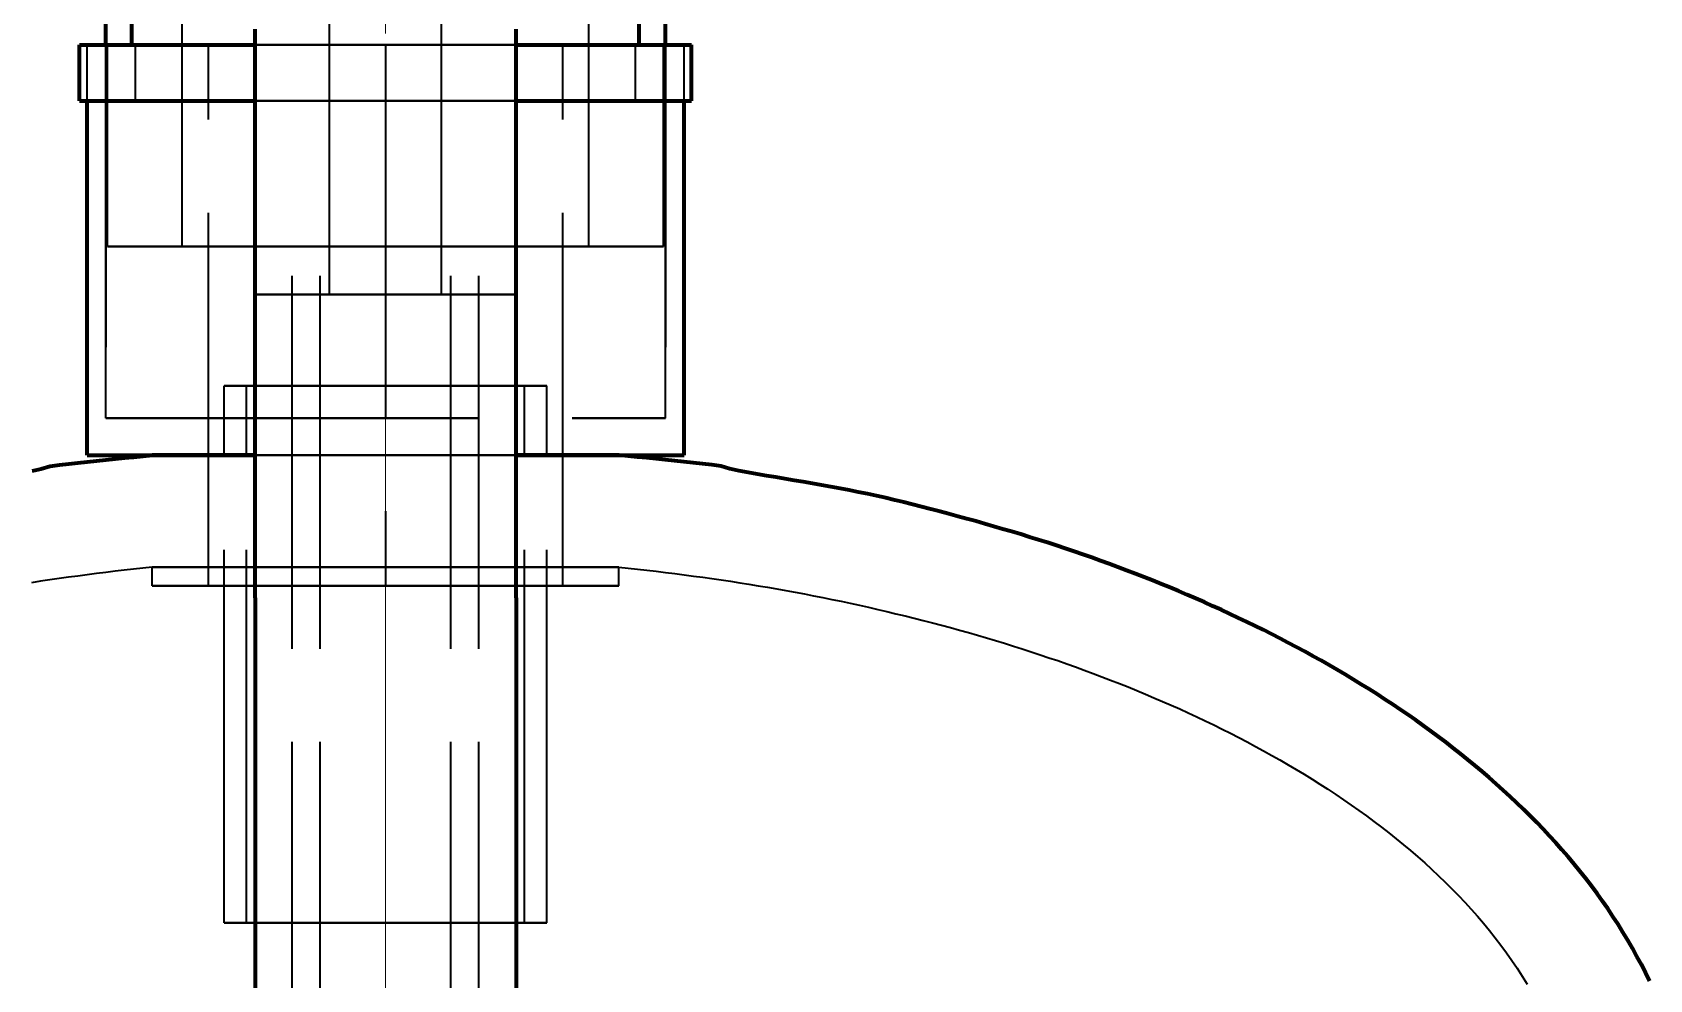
# Model space of a CAD drawing. Header units: millimetres. Extents: x 0 to 2208, y 0 to 420.
# Drawn here: x 189.34 to 206.68, y 230.25 to 240.41 of the extents above; entities that cross this region are included whole.
import ezdxf

# ---------------------------------------------------------------- set-up
doc = ezdxf.new("R2010")
doc.units = ezdxf.units.MM
doc.linetypes.add('IRAM-E-TRAZOS', pattern=[5, 4, -1])
doc.linetypes.add('IRAM-F-TRAZO-PUNTO', pattern=[20, 15, -2, 1, -2])
for name, color, linetype, lineweight in [('01-VISIBLE', 7, 'CONTINUOUS', 70), ('02-OCULTA', 4, 'IRAM-E-TRAZOS', 35), ('03-EJE', 1, 'IRAM-F-TRAZO-PUNTO', 18)]:
    doc.layers.add(name, color=color, linetype=linetype, lineweight=lineweight)

msp = doc.modelspace()

# ---------------------------------------------------------------- linework, layer by layer
at = {"layer": '01-VISIBLE'}
for p, q in [((190.127, 240.276), (190.127, 241.036)), ((190.407, 240.276), (190.407, 241.096)), ((195.847, 240.276), (195.847, 241.096)), ((196.127, 240.276), (196.127, 241.036)), ((189.847, 239.676), (189.847, 240.276)), ((196.407, 239.676), (196.407, 240.276)), ((189.927, 235.876), (189.927, 239.676)), ((196.327, 235.876), (196.327, 239.676)), ((190.625, 235.876), (190.625, 235.876)), ((195.629, 235.876), (195.629, 235.876)), ((191.727, 234.346), (191.727, 186.68)), ((194.527, 234.346), (194.527, 186.68))]:
    msp.add_line(p, q, dxfattribs=at)
for points in [[(191.727, 234.346), (191.727, 234.446), (191.727, 234.546), (191.727, 234.646), (191.727, 234.746), (191.727, 234.846), (191.727, 234.946), (191.727, 235.046), (191.727, 235.146), (191.727, 235.246), (191.727, 235.346), (191.727, 235.446), (191.727, 235.546), (191.727, 235.646), (191.727, 235.746), (191.727, 235.846), (191.727, 235.946), (191.727, 236.046), (191.727, 236.146), (191.727, 236.246), (191.727, 236.346), (191.727, 236.446), (191.727, 236.546), (191.727, 236.646), (191.727, 236.746), (191.727, 236.846), (191.727, 236.946), (191.727, 237.046), (191.727, 237.146), (191.727, 237.246), (191.727, 237.346), (191.727, 237.446), (191.727, 237.546), (191.727, 237.646), (191.727, 237.746), (191.727, 237.846), (191.727, 237.946), (191.727, 238.046), (191.727, 238.146), (191.727, 238.246), (191.727, 238.346), (191.727, 238.446), (191.727, 238.546), (191.727, 238.646), (191.727, 238.746), (191.727, 238.846), (191.727, 238.946), (191.727, 239.046), (191.727, 239.146), (191.727, 239.246), (191.727, 239.346), (191.727, 239.446), (191.727, 239.546), (191.727, 239.646), (191.727, 239.746), (191.727, 239.846), (191.727, 239.946), (191.727, 240.046), (191.727, 240.146), (191.727, 240.246), (191.727, 240.346), (191.727, 240.446)], [(194.527, 234.346), (194.527, 234.446), (194.527, 234.546), (194.527, 234.646), (194.527, 234.746), (194.527, 234.846), (194.527, 234.946), (194.527, 235.046), (194.527, 235.146), (194.527, 235.246), (194.527, 235.346), (194.527, 235.446), (194.527, 235.546), (194.527, 235.646), (194.527, 235.746), (194.527, 235.846), (194.527, 235.946), (194.527, 236.046), (194.527, 236.146), (194.527, 236.246), (194.527, 236.346), (194.527, 236.446), (194.527, 236.546), (194.527, 236.646), (194.527, 236.746), (194.527, 236.846), (194.527, 236.946), (194.527, 237.046), (194.527, 237.146), (194.527, 237.246), (194.527, 237.346), (194.527, 237.446), (194.527, 237.546), (194.527, 237.646), (194.527, 237.746), (194.527, 237.846), (194.527, 237.946), (194.527, 238.046), (194.527, 238.146), (194.527, 238.246), (194.527, 238.346), (194.527, 238.446), (194.527, 238.546), (194.527, 238.646), (194.527, 238.746), (194.527, 238.846), (194.527, 238.946), (194.527, 239.046), (194.527, 239.146), (194.527, 239.246), (194.527, 239.346), (194.527, 239.446), (194.527, 239.546), (194.527, 239.646), (194.527, 239.746), (194.527, 239.846), (194.527, 239.946), (194.527, 240.046), (194.527, 240.146), (194.527, 240.246), (194.527, 240.346), (194.527, 240.446)], [(189.847, 240.276), (189.951, 240.276), (190.056, 240.276), (190.16, 240.276), (190.265, 240.276), (190.369, 240.276), (190.474, 240.276), (190.578, 240.276), (190.683, 240.276), (190.787, 240.276), (190.891, 240.276), (190.996, 240.276), (191.1, 240.276), (191.205, 240.276), (191.309, 240.276), (191.414, 240.276), (191.518, 240.276), (191.623, 240.276), (191.727, 240.276)], [(194.527, 240.276), (194.631, 240.276), (194.736, 240.276), (194.84, 240.276), (194.945, 240.276), (195.049, 240.276), (195.154, 240.276), (195.258, 240.276), (195.363, 240.276), (195.467, 240.276), (195.571, 240.276), (195.676, 240.276), (195.78, 240.276), (195.885, 240.276), (195.989, 240.276), (196.094, 240.276), (196.198, 240.276), (196.303, 240.276), (196.407, 240.276)], [(189.847, 239.676), (189.951, 239.676), (190.056, 239.676), (190.16, 239.676), (190.265, 239.676), (190.369, 239.676), (190.474, 239.676), (190.578, 239.676), (190.683, 239.676), (190.787, 239.676), (190.891, 239.676), (190.996, 239.676), (191.1, 239.676), (191.205, 239.676), (191.309, 239.676), (191.414, 239.676), (191.518, 239.676), (191.623, 239.676), (191.727, 239.676)], [(194.527, 239.676), (194.631, 239.676), (194.736, 239.676), (194.84, 239.676), (194.945, 239.676), (195.049, 239.676), (195.154, 239.676), (195.258, 239.676), (195.363, 239.676), (195.467, 239.676), (195.571, 239.676), (195.676, 239.676), (195.78, 239.676), (195.885, 239.676), (195.989, 239.676), (196.094, 239.676), (196.198, 239.676), (196.303, 239.676), (196.407, 239.676)], [(189.339, 235.707), (189.436, 235.728), (189.531, 235.758), (189.63, 235.772), (189.73, 235.784), (189.829, 235.795), (189.929, 235.805), (190.028, 235.816), (190.128, 235.826), (190.227, 235.836), (190.326, 235.846), (190.426, 235.856), (190.526, 235.866), (190.625, 235.876)], [(189.927, 235.876), (190.033, 235.876), (190.139, 235.876), (190.245, 235.876), (190.351, 235.876), (190.456, 235.876), (190.562, 235.876), (190.668, 235.876), (190.774, 235.876), (190.88, 235.876), (190.986, 235.876), (191.092, 235.876), (191.198, 235.876), (191.303, 235.876), (191.409, 235.876), (191.515, 235.876), (191.621, 235.876), (191.727, 235.876)], [(191.727, 235.876), (191.627, 235.876), (191.527, 235.876), (191.426, 235.876), (191.326, 235.876), (191.226, 235.876), (191.126, 235.876), (191.026, 235.876), (190.926, 235.876), (190.825, 235.876), (190.725, 235.876), (190.625, 235.876)], [(195.629, 235.876), (195.529, 235.876), (195.429, 235.876), (195.328, 235.876), (195.228, 235.876), (195.128, 235.876), (195.028, 235.876), (194.928, 235.876), (194.828, 235.876), (194.727, 235.876), (194.627, 235.876), (194.527, 235.876)], [(194.527, 235.876), (194.627, 235.876), (194.727, 235.876), (194.827, 235.876), (194.927, 235.876), (195.027, 235.876), (195.127, 235.876), (195.227, 235.876), (195.327, 235.876), (195.427, 235.876), (195.527, 235.876), (195.627, 235.876), (195.727, 235.876), (195.827, 235.876), (195.927, 235.876), (196.027, 235.876), (196.127, 235.876), (196.227, 235.876), (196.327, 235.876)], [(206.679, 230.233), (206.636, 230.323), (206.59, 230.412), (206.543, 230.5), (206.495, 230.588), (206.445, 230.674), (206.393, 230.76), (206.34, 230.845), (206.286, 230.929), (206.23, 231.012), (206.173, 231.094), (206.115, 231.175), (206.055, 231.255), (205.994, 231.335), (205.932, 231.413), (205.869, 231.49), (205.804, 231.567), (205.739, 231.643), (205.673, 231.717), (205.605, 231.791), (205.537, 231.864), (205.468, 231.936), (205.397, 232.008), (205.326, 232.078), (205.254, 232.147), (205.182, 232.216), (205.108, 232.284), (205.034, 232.351), (204.959, 232.417), (204.883, 232.482), (204.806, 232.546), (204.729, 232.61), (204.651, 232.673), (204.573, 232.734), (204.494, 232.796), (204.414, 232.856), (204.333, 232.916), (204.253, 232.974), (204.171, 233.032), (204.089, 233.09), (204.007, 233.146), (203.924, 233.202), (203.84, 233.257), (203.756, 233.312), (203.672, 233.365), (203.587, 233.418), (203.502, 233.47), (203.416, 233.522), (203.33, 233.573), (203.243, 233.623), (203.157, 233.672), (203.069, 233.721), (202.982, 233.769), (202.894, 233.817), (202.805, 233.864), (202.717, 233.91), (202.628, 233.956), (202.538, 234.001), (202.449, 234.045), (202.359, 234.089), (202.269, 234.132), (202.178, 234.175), (202.087, 234.216), (201.996, 234.258), (201.905, 234.299), (201.813, 234.339), (201.722, 234.378), (201.63, 234.417), (201.537, 234.456), (201.445, 234.494), (201.352, 234.531), (201.259, 234.568), (201.166, 234.604), (201.072, 234.64), (200.979, 234.675), (200.885, 234.71), (200.791, 234.744), (200.697, 234.778), (200.603, 234.811), (200.508, 234.844), (200.413, 234.876), (200.318, 234.907), (200.223, 234.938), (200.128, 234.968), (200.032, 234.998), (199.937, 235.027), (199.841, 235.056), (199.745, 235.084), (199.649, 235.112), (199.553, 235.14), (199.457, 235.167), (199.36, 235.193), (199.264, 235.22), (199.167, 235.246), (199.071, 235.272), (198.974, 235.298), (198.877, 235.323), (198.78, 235.347), (198.683, 235.372), (198.586, 235.395), (198.489, 235.418), (198.391, 235.439), (198.293, 235.46), (198.195, 235.481), (198.097, 235.5), (197.999, 235.519), (197.901, 235.538), (197.802, 235.555), (197.704, 235.573), (197.605, 235.59), (197.507, 235.606), (197.408, 235.623), (197.31, 235.64), (197.211, 235.656), (197.112, 235.673), (197.014, 235.69), (196.915, 235.707), (196.818, 235.728), (196.723, 235.758), (196.624, 235.772), (196.524, 235.784), (196.425, 235.795), (196.325, 235.805), (196.226, 235.816), (196.126, 235.826), (196.027, 235.836), (195.928, 235.846), (195.828, 235.856), (195.728, 235.866), (195.629, 235.876)]]:
    msp.add_lwpolyline(points, dxfattribs=at)
at = {"layer": '02-OCULTA'}
for p, q in [((192.527, 237.6), (192.527, 243.74)), ((193.727, 237.6), (193.727, 243.74)), ((190.127, 241.035), (190.127, 236.273)), ((190.947, 240.276), (190.947, 241.096)), ((195.307, 240.276), (195.307, 241.096)), ((196.127, 241.035), (196.127, 236.273)), ((189.927, 239.676), (189.927, 240.276)), ((190.127, 236.276), (190.127, 240.276)), ((190.147, 238.116), (190.147, 240.276)), ((190.447, 239.676), (190.447, 240.276)), ((190.947, 238.116), (190.947, 240.276)), ((191.227, 234.475), (191.227, 240.276)), ((193.127, 240.276), (193.127, 234.475)), ((195.027, 234.475), (195.027, 240.276)), ((195.307, 238.116), (195.307, 240.276)), ((195.807, 239.676), (195.807, 240.276)), ((196.107, 238.116), (196.107, 240.276)), ((196.127, 236.276), (196.127, 240.276)), ((196.327, 239.676), (196.327, 240.276)), ((192.127, 108.8), (192.127, 238.116)), ((192.427, 108.8), (192.427, 238.116)), ((193.827, 108.8), (193.827, 238.116)), ((194.127, 108.8), (194.127, 238.116)), ((191.727, 236.62), (191.727, 237.6)), ((194.527, 236.62), (194.527, 237.6)), ((191.397, 230.86), (191.397, 236.62)), ((191.637, 230.86), (191.637, 236.62)), ((194.617, 230.86), (194.617, 236.62)), ((194.857, 230.86), (194.857, 236.62)), ((190.127, 236.276), (196.127, 236.276)), ((190.127, 236.273), (190.127, 236.276)), ((190.127, 236.273), (196.127, 236.273)), ((196.127, 236.273), (196.127, 236.276)), ((190.625, 234.475), (190.625, 234.675)), ((195.629, 234.475), (195.629, 234.675))]:
    msp.add_line(p, q, dxfattribs=at)
for points in [[(193.127, 240.276), (193.025, 240.276), (192.922, 240.276), (192.82, 240.276), (192.717, 240.276), (192.615, 240.276), (192.512, 240.276), (192.41, 240.276), (192.307, 240.276), (192.204, 240.276), (192.102, 240.276), (192, 240.276), (191.897, 240.276), (191.794, 240.276), (191.692, 240.276), (191.59, 240.276), (191.487, 240.276), (191.385, 240.276), (191.282, 240.276), (191.18, 240.276), (191.077, 240.276), (190.975, 240.276), (190.872, 240.276), (190.77, 240.276), (190.667, 240.276), (190.565, 240.276), (190.462, 240.276), (190.359, 240.276), (190.257, 240.276), (190.155, 240.276), (190.052, 240.276), (189.95, 240.276), (189.847, 240.276)], [(193.127, 240.276), (193.027, 240.276), (192.927, 240.276), (192.827, 240.276), (192.727, 240.276), (192.627, 240.276), (192.527, 240.276), (192.427, 240.276), (192.327, 240.276), (192.227, 240.276), (192.127, 240.276), (192.027, 240.276), (191.927, 240.276), (191.827, 240.276), (191.727, 240.276), (191.627, 240.276), (191.527, 240.276), (191.427, 240.276), (191.327, 240.276), (191.227, 240.276), (191.127, 240.276), (191.027, 240.276), (190.927, 240.276), (190.827, 240.276), (190.727, 240.276), (190.627, 240.276), (190.527, 240.276), (190.427, 240.276), (190.327, 240.276), (190.227, 240.276), (190.127, 240.276), (190.027, 240.276), (189.927, 240.276)], [(189.927, 240.276), (190.027, 240.276), (190.127, 240.276), (190.227, 240.276), (190.327, 240.276), (190.427, 240.276), (190.527, 240.276), (190.627, 240.276), (190.727, 240.276), (190.827, 240.276), (190.927, 240.276), (191.027, 240.276), (191.127, 240.276), (191.227, 240.276), (191.327, 240.276), (191.427, 240.276), (191.527, 240.276), (191.627, 240.276), (191.727, 240.276), (191.827, 240.276), (191.927, 240.276), (192.027, 240.276), (192.127, 240.276), (192.227, 240.276), (192.327, 240.276), (192.427, 240.276), (192.527, 240.276), (192.627, 240.276), (192.727, 240.276), (192.827, 240.276), (192.927, 240.276), (193.027, 240.276), (193.127, 240.276), (193.227, 240.276), (193.327, 240.276), (193.427, 240.276), (193.527, 240.276), (193.627, 240.276), (193.727, 240.276), (193.827, 240.276), (193.927, 240.276), (194.027, 240.276), (194.127, 240.276), (194.227, 240.276), (194.327, 240.276), (194.427, 240.276), (194.527, 240.276), (194.627, 240.276), (194.727, 240.276), (194.827, 240.276), (194.927, 240.276), (195.027, 240.276), (195.127, 240.276), (195.227, 240.276), (195.327, 240.276), (195.427, 240.276), (195.527, 240.276), (195.627, 240.276), (195.727, 240.276), (195.827, 240.276), (195.927, 240.276), (196.027, 240.276), (196.127, 240.276), (196.227, 240.276), (196.327, 240.276)], [(193.127, 240.276), (193.024, 240.276), (192.921, 240.276), (192.819, 240.276), (192.716, 240.276), (192.613, 240.276), (192.51, 240.276), (192.408, 240.276), (192.305, 240.276), (192.202, 240.276), (192.099, 240.276), (191.997, 240.276), (191.894, 240.276), (191.791, 240.276), (191.688, 240.276), (191.586, 240.276), (191.483, 240.276), (191.38, 240.276), (191.277, 240.276), (191.175, 240.276), (191.072, 240.276), (190.969, 240.276), (190.866, 240.276), (190.764, 240.276), (190.661, 240.276), (190.558, 240.276), (190.455, 240.276), (190.353, 240.276), (190.25, 240.276), (190.147, 240.276)], [(190.147, 240.276), (190.248, 240.276), (190.349, 240.276), (190.45, 240.276), (190.551, 240.276), (190.652, 240.276), (190.753, 240.276), (190.854, 240.276), (190.955, 240.276), (191.056, 240.276), (191.157, 240.276), (191.258, 240.276), (191.359, 240.276), (191.46, 240.276), (191.561, 240.276), (191.662, 240.276), (191.763, 240.276), (191.864, 240.276), (191.965, 240.276), (192.066, 240.276), (192.167, 240.276), (192.268, 240.276), (192.369, 240.276), (192.47, 240.276), (192.571, 240.276), (192.672, 240.276), (192.773, 240.276), (192.874, 240.276), (192.975, 240.276), (193.076, 240.276), (193.178, 240.276), (193.279, 240.276), (193.38, 240.276), (193.481, 240.276), (193.582, 240.276), (193.683, 240.276), (193.784, 240.276), (193.885, 240.276), (193.986, 240.276), (194.087, 240.276), (194.188, 240.276), (194.289, 240.276), (194.39, 240.276), (194.491, 240.276), (194.592, 240.276), (194.693, 240.276), (194.794, 240.276), (194.895, 240.276), (194.996, 240.276), (195.097, 240.276), (195.198, 240.276), (195.299, 240.276), (195.4, 240.276), (195.501, 240.276), (195.602, 240.276), (195.703, 240.276), (195.804, 240.276), (195.905, 240.276), (196.006, 240.276), (196.107, 240.276)], [(193.127, 240.276), (193.026, 240.276), (192.926, 240.276), (192.825, 240.276), (192.724, 240.276), (192.623, 240.276), (192.523, 240.276), (192.422, 240.276), (192.321, 240.276), (192.22, 240.276), (192.12, 240.276), (192.019, 240.276), (191.918, 240.276), (191.817, 240.276), (191.717, 240.276), (191.616, 240.276), (191.515, 240.276), (191.414, 240.276), (191.314, 240.276), (191.213, 240.276), (191.112, 240.276), (191.011, 240.276), (190.911, 240.276), (190.81, 240.276), (190.709, 240.276), (190.608, 240.276), (190.508, 240.276), (190.407, 240.276)], [(190.407, 240.276), (190.508, 240.276), (190.608, 240.276), (190.709, 240.276), (190.81, 240.276), (190.911, 240.276), (191.011, 240.276), (191.112, 240.276), (191.213, 240.276), (191.314, 240.276), (191.414, 240.276), (191.515, 240.276), (191.616, 240.276), (191.717, 240.276), (191.817, 240.276), (191.918, 240.276), (192.019, 240.276), (192.12, 240.276), (192.22, 240.276), (192.321, 240.276), (192.422, 240.276), (192.523, 240.276), (192.623, 240.276), (192.724, 240.276), (192.825, 240.276), (192.926, 240.276), (193.026, 240.276), (193.127, 240.276), (193.228, 240.276), (193.328, 240.276), (193.429, 240.276), (193.53, 240.276), (193.631, 240.276), (193.731, 240.276), (193.832, 240.276), (193.933, 240.276), (194.034, 240.276), (194.134, 240.276), (194.235, 240.276), (194.336, 240.276), (194.437, 240.276), (194.537, 240.276), (194.638, 240.276), (194.739, 240.276), (194.84, 240.276), (194.94, 240.276), (195.041, 240.276), (195.142, 240.276), (195.243, 240.276), (195.343, 240.276), (195.444, 240.276), (195.545, 240.276), (195.646, 240.276), (195.746, 240.276), (195.847, 240.276)], [(193.127, 240.276), (193.024, 240.276), (192.921, 240.276), (192.818, 240.276), (192.715, 240.276), (192.612, 240.276), (192.509, 240.276), (192.405, 240.276), (192.302, 240.276), (192.199, 240.276), (192.096, 240.276), (191.993, 240.276), (191.89, 240.276), (191.787, 240.276), (191.684, 240.276), (191.581, 240.276), (191.478, 240.276), (191.375, 240.276), (191.272, 240.276), (191.169, 240.276), (191.065, 240.276), (190.962, 240.276), (190.859, 240.276), (190.756, 240.276), (190.653, 240.276), (190.55, 240.276), (190.447, 240.276)], [(190.447, 240.276), (190.548, 240.276), (190.649, 240.276), (190.75, 240.276), (190.852, 240.276), (190.953, 240.276), (191.054, 240.276), (191.155, 240.276), (191.256, 240.276), (191.357, 240.276), (191.458, 240.276), (191.559, 240.276), (191.661, 240.276), (191.762, 240.276), (191.863, 240.276), (191.964, 240.276), (192.065, 240.276), (192.166, 240.276), (192.267, 240.276), (192.369, 240.276), (192.47, 240.276), (192.571, 240.276), (192.672, 240.276), (192.773, 240.276), (192.874, 240.276), (192.975, 240.276), (193.076, 240.276), (193.178, 240.276), (193.279, 240.276), (193.38, 240.276), (193.481, 240.276), (193.582, 240.276), (193.683, 240.276), (193.784, 240.276), (193.885, 240.276), (193.987, 240.276), (194.088, 240.276), (194.189, 240.276), (194.29, 240.276), (194.391, 240.276), (194.492, 240.276), (194.593, 240.276), (194.695, 240.276), (194.796, 240.276), (194.897, 240.276), (194.998, 240.276), (195.099, 240.276), (195.2, 240.276), (195.301, 240.276), (195.402, 240.276), (195.504, 240.276), (195.605, 240.276), (195.706, 240.276), (195.807, 240.276)], [(193.127, 240.276), (193.023, 240.276), (192.919, 240.276), (192.816, 240.276), (192.712, 240.276), (192.608, 240.276), (192.504, 240.276), (192.4, 240.276), (192.297, 240.276), (192.193, 240.276), (192.089, 240.276), (191.985, 240.276), (191.881, 240.276), (191.777, 240.276), (191.674, 240.276), (191.57, 240.276), (191.466, 240.276), (191.362, 240.276), (191.258, 240.276), (191.155, 240.276), (191.051, 240.276), (190.947, 240.276)], [(190.947, 240.276), (191.048, 240.276), (191.15, 240.276), (191.251, 240.276), (191.353, 240.276), (191.454, 240.276), (191.555, 240.276), (191.657, 240.276), (191.758, 240.276), (191.86, 240.276), (191.961, 240.276), (192.062, 240.276), (192.164, 240.276), (192.265, 240.276), (192.367, 240.276), (192.468, 240.276), (192.569, 240.276), (192.671, 240.276), (192.772, 240.276), (192.874, 240.276), (192.975, 240.276), (193.076, 240.276), (193.178, 240.276), (193.279, 240.276), (193.38, 240.276), (193.482, 240.276), (193.583, 240.276), (193.685, 240.276), (193.786, 240.276), (193.887, 240.276), (193.989, 240.276), (194.09, 240.276), (194.192, 240.276), (194.293, 240.276), (194.394, 240.276), (194.496, 240.276), (194.597, 240.276), (194.699, 240.276), (194.8, 240.276), (194.901, 240.276), (195.003, 240.276), (195.104, 240.276), (195.206, 240.276), (195.307, 240.276)], [(193.127, 240.276), (193.023, 240.276), (192.919, 240.276), (192.816, 240.276), (192.712, 240.276), (192.608, 240.276), (192.504, 240.276), (192.4, 240.276), (192.297, 240.276), (192.193, 240.276), (192.089, 240.276), (191.985, 240.276), (191.881, 240.276), (191.777, 240.276), (191.674, 240.276), (191.57, 240.276), (191.466, 240.276), (191.362, 240.276), (191.258, 240.276), (191.155, 240.276), (191.051, 240.276), (190.947, 240.276)], [(190.947, 240.276), (191.048, 240.276), (191.15, 240.276), (191.251, 240.276), (191.353, 240.276), (191.454, 240.276), (191.555, 240.276), (191.657, 240.276), (191.758, 240.276), (191.86, 240.276), (191.961, 240.276), (192.062, 240.276), (192.164, 240.276), (192.265, 240.276), (192.367, 240.276), (192.468, 240.276), (192.569, 240.276), (192.671, 240.276), (192.772, 240.276), (192.874, 240.276), (192.975, 240.276), (193.076, 240.276), (193.178, 240.276), (193.279, 240.276), (193.38, 240.276), (193.482, 240.276), (193.583, 240.276), (193.685, 240.276), (193.786, 240.276), (193.887, 240.276), (193.989, 240.276), (194.09, 240.276), (194.192, 240.276), (194.293, 240.276), (194.394, 240.276), (194.496, 240.276), (194.597, 240.276), (194.699, 240.276), (194.8, 240.276), (194.901, 240.276), (195.003, 240.276), (195.104, 240.276), (195.206, 240.276), (195.307, 240.276)], [(193.127, 240.276), (193.027, 240.276), (192.927, 240.276), (192.827, 240.276), (192.727, 240.276), (192.627, 240.276), (192.527, 240.276), (192.427, 240.276), (192.327, 240.276), (192.227, 240.276), (192.127, 240.276), (192.027, 240.276), (191.927, 240.276), (191.827, 240.276), (191.727, 240.276), (191.627, 240.276), (191.527, 240.276), (191.427, 240.276), (191.327, 240.276), (191.227, 240.276)], [(191.227, 240.276), (191.327, 240.276), (191.427, 240.276), (191.527, 240.276), (191.627, 240.276), (191.727, 240.276), (191.827, 240.276), (191.927, 240.276), (192.027, 240.276), (192.127, 240.276), (192.227, 240.276), (192.327, 240.276), (192.427, 240.276), (192.527, 240.276), (192.627, 240.276), (192.727, 240.276), (192.827, 240.276), (192.927, 240.276), (193.027, 240.276), (193.127, 240.276), (193.227, 240.276), (193.327, 240.276), (193.427, 240.276), (193.527, 240.276), (193.627, 240.276), (193.727, 240.276), (193.827, 240.276), (193.927, 240.276), (194.027, 240.276), (194.127, 240.276), (194.227, 240.276), (194.327, 240.276), (194.427, 240.276), (194.527, 240.276), (194.627, 240.276), (194.727, 240.276), (194.827, 240.276), (194.927, 240.276), (195.027, 240.276)], [(191.727, 240.276), (191.831, 240.276), (191.934, 240.276), (192.038, 240.276), (192.142, 240.276), (192.246, 240.276), (192.349, 240.276), (192.453, 240.276), (192.557, 240.276), (192.66, 240.276), (192.764, 240.276), (192.868, 240.276), (192.971, 240.276), (193.075, 240.276), (193.179, 240.276), (193.283, 240.276), (193.386, 240.276), (193.49, 240.276), (193.594, 240.276), (193.697, 240.276), (193.801, 240.276), (193.905, 240.276), (194.008, 240.276), (194.112, 240.276), (194.216, 240.276), (194.32, 240.276), (194.423, 240.276), (194.527, 240.276)], [(196.327, 240.276), (196.224, 240.276), (196.121, 240.276), (196.017, 240.276), (195.914, 240.276), (195.811, 240.276), (195.708, 240.276), (195.604, 240.276), (195.501, 240.276), (195.398, 240.276), (195.295, 240.276), (195.192, 240.276), (195.088, 240.276), (194.985, 240.276), (194.882, 240.276), (194.779, 240.276), (194.675, 240.276), (194.572, 240.276), (194.469, 240.276), (194.366, 240.276), (194.262, 240.276), (194.159, 240.276), (194.056, 240.276), (193.953, 240.276), (193.85, 240.276), (193.746, 240.276), (193.643, 240.276), (193.54, 240.276), (193.437, 240.276), (193.333, 240.276), (193.23, 240.276), (193.127, 240.276)], [(195.027, 240.276), (194.927, 240.276), (194.827, 240.276), (194.727, 240.276), (194.627, 240.276), (194.527, 240.276), (194.427, 240.276), (194.327, 240.276), (194.227, 240.276), (194.127, 240.276), (194.027, 240.276), (193.927, 240.276), (193.827, 240.276), (193.727, 240.276), (193.627, 240.276), (193.527, 240.276), (193.427, 240.276), (193.327, 240.276), (193.227, 240.276), (193.127, 240.276)], [(196.107, 240.276), (196.004, 240.276), (195.901, 240.276), (195.799, 240.276), (195.696, 240.276), (195.593, 240.276), (195.49, 240.276), (195.388, 240.276), (195.285, 240.276), (195.182, 240.276), (195.079, 240.276), (194.977, 240.276), (194.874, 240.276), (194.771, 240.276), (194.668, 240.276), (194.566, 240.276), (194.463, 240.276), (194.36, 240.276), (194.257, 240.276), (194.155, 240.276), (194.052, 240.276), (193.949, 240.276), (193.846, 240.276), (193.744, 240.276), (193.641, 240.276), (193.538, 240.276), (193.435, 240.276), (193.333, 240.276), (193.23, 240.276), (193.127, 240.276)], [(195.307, 240.276), (195.203, 240.276), (195.099, 240.276), (194.996, 240.276), (194.892, 240.276), (194.788, 240.276), (194.684, 240.276), (194.58, 240.276), (194.477, 240.276), (194.373, 240.276), (194.269, 240.276), (194.165, 240.276), (194.061, 240.276), (193.957, 240.276), (193.854, 240.276), (193.75, 240.276), (193.646, 240.276), (193.542, 240.276), (193.438, 240.276), (193.335, 240.276), (193.231, 240.276), (193.127, 240.276)], [(195.847, 240.276), (195.746, 240.276), (195.646, 240.276), (195.545, 240.276), (195.444, 240.276), (195.343, 240.276), (195.243, 240.276), (195.142, 240.276), (195.041, 240.276), (194.94, 240.276), (194.84, 240.276), (194.739, 240.276), (194.638, 240.276), (194.537, 240.276), (194.437, 240.276), (194.336, 240.276), (194.235, 240.276), (194.134, 240.276), (194.034, 240.276), (193.933, 240.276), (193.832, 240.276), (193.731, 240.276), (193.631, 240.276), (193.53, 240.276), (193.429, 240.276), (193.328, 240.276), (193.228, 240.276), (193.127, 240.276)], [(195.307, 240.276), (195.203, 240.276), (195.099, 240.276), (194.996, 240.276), (194.892, 240.276), (194.788, 240.276), (194.684, 240.276), (194.58, 240.276), (194.477, 240.276), (194.373, 240.276), (194.269, 240.276), (194.165, 240.276), (194.061, 240.276), (193.957, 240.276), (193.854, 240.276), (193.75, 240.276), (193.646, 240.276), (193.542, 240.276), (193.438, 240.276), (193.335, 240.276), (193.231, 240.276), (193.127, 240.276)], [(196.407, 240.276), (196.305, 240.276), (196.202, 240.276), (196.1, 240.276), (195.997, 240.276), (195.895, 240.276), (195.792, 240.276), (195.69, 240.276), (195.587, 240.276), (195.484, 240.276), (195.382, 240.276), (195.28, 240.276), (195.177, 240.276), (195.075, 240.276), (194.972, 240.276), (194.87, 240.276), (194.767, 240.276), (194.665, 240.276), (194.562, 240.276), (194.46, 240.276), (194.357, 240.276), (194.255, 240.276), (194.152, 240.276), (194.05, 240.276), (193.947, 240.276), (193.845, 240.276), (193.742, 240.276), (193.639, 240.276), (193.537, 240.276), (193.435, 240.276), (193.332, 240.276), (193.23, 240.276), (193.127, 240.276)], [(195.807, 240.276), (195.704, 240.276), (195.601, 240.276), (195.498, 240.276), (195.395, 240.276), (195.292, 240.276), (195.189, 240.276), (195.085, 240.276), (194.982, 240.276), (194.879, 240.276), (194.776, 240.276), (194.673, 240.276), (194.57, 240.276), (194.467, 240.276), (194.364, 240.276), (194.261, 240.276), (194.158, 240.276), (194.055, 240.276), (193.952, 240.276), (193.849, 240.276), (193.745, 240.276), (193.642, 240.276), (193.539, 240.276), (193.436, 240.276), (193.333, 240.276), (193.23, 240.276), (193.127, 240.276)], [(193.127, 239.676), (193.025, 239.676), (192.922, 239.676), (192.82, 239.676), (192.717, 239.676), (192.615, 239.676), (192.512, 239.676), (192.41, 239.676), (192.307, 239.676), (192.204, 239.676), (192.102, 239.676), (192, 239.676), (191.897, 239.676), (191.794, 239.676), (191.692, 239.676), (191.59, 239.676), (191.487, 239.676), (191.385, 239.676), (191.282, 239.676), (191.18, 239.676), (191.077, 239.676), (190.975, 239.676), (190.872, 239.676), (190.77, 239.676), (190.667, 239.676), (190.565, 239.676), (190.462, 239.676), (190.359, 239.676), (190.257, 239.676), (190.155, 239.676), (190.052, 239.676), (189.95, 239.676), (189.847, 239.676)], [(193.127, 239.676), (193.024, 239.676), (192.921, 239.676), (192.818, 239.676), (192.715, 239.676), (192.612, 239.676), (192.509, 239.676), (192.405, 239.676), (192.302, 239.676), (192.199, 239.676), (192.096, 239.676), (191.993, 239.676), (191.89, 239.676), (191.787, 239.676), (191.684, 239.676), (191.581, 239.676), (191.478, 239.676), (191.375, 239.676), (191.272, 239.676), (191.169, 239.676), (191.065, 239.676), (190.962, 239.676), (190.859, 239.676), (190.756, 239.676), (190.653, 239.676), (190.55, 239.676), (190.447, 239.676)], [(190.447, 239.676), (190.548, 239.676), (190.649, 239.676), (190.75, 239.676), (190.852, 239.676), (190.953, 239.676), (191.054, 239.676), (191.155, 239.676), (191.256, 239.676), (191.357, 239.676), (191.458, 239.676), (191.559, 239.676), (191.661, 239.676), (191.762, 239.676), (191.863, 239.676), (191.964, 239.676), (192.065, 239.676), (192.166, 239.676), (192.267, 239.676), (192.369, 239.676), (192.47, 239.676), (192.571, 239.676), (192.672, 239.676), (192.773, 239.676), (192.874, 239.676), (192.975, 239.676), (193.076, 239.676), (193.178, 239.676), (193.279, 239.676), (193.38, 239.676), (193.481, 239.676), (193.582, 239.676), (193.683, 239.676), (193.784, 239.676), (193.885, 239.676), (193.987, 239.676), (194.088, 239.676), (194.189, 239.676), (194.29, 239.676), (194.391, 239.676), (194.492, 239.676), (194.593, 239.676), (194.695, 239.676), (194.796, 239.676), (194.897, 239.676), (194.998, 239.676), (195.099, 239.676), (195.2, 239.676), (195.301, 239.676), (195.402, 239.676), (195.504, 239.676), (195.605, 239.676), (195.706, 239.676), (195.807, 239.676)], [(191.727, 239.676), (191.831, 239.676), (191.934, 239.676), (192.038, 239.676), (192.142, 239.676), (192.246, 239.676), (192.349, 239.676), (192.453, 239.676), (192.557, 239.676), (192.66, 239.676), (192.764, 239.676), (192.868, 239.676), (192.971, 239.676), (193.075, 239.676), (193.179, 239.676), (193.283, 239.676), (193.386, 239.676), (193.49, 239.676), (193.594, 239.676), (193.697, 239.676), (193.801, 239.676), (193.905, 239.676), (194.008, 239.676), (194.112, 239.676), (194.216, 239.676), (194.32, 239.676), (194.423, 239.676), (194.527, 239.676)], [(196.407, 239.676), (196.305, 239.676), (196.202, 239.676), (196.1, 239.676), (195.997, 239.676), (195.895, 239.676), (195.792, 239.676), (195.69, 239.676), (195.587, 239.676), (195.484, 239.676), (195.382, 239.676), (195.28, 239.676), (195.177, 239.676), (195.075, 239.676), (194.972, 239.676), (194.87, 239.676), (194.767, 239.676), (194.665, 239.676), (194.562, 239.676), (194.46, 239.676), (194.357, 239.676), (194.255, 239.676), (194.152, 239.676), (194.05, 239.676), (193.947, 239.676), (193.845, 239.676), (193.742, 239.676), (193.639, 239.676), (193.537, 239.676), (193.435, 239.676), (193.332, 239.676), (193.23, 239.676), (193.127, 239.676)], [(195.807, 239.676), (195.704, 239.676), (195.601, 239.676), (195.498, 239.676), (195.395, 239.676), (195.292, 239.676), (195.189, 239.676), (195.085, 239.676), (194.982, 239.676), (194.879, 239.676), (194.776, 239.676), (194.673, 239.676), (194.57, 239.676), (194.467, 239.676), (194.364, 239.676), (194.261, 239.676), (194.158, 239.676), (194.055, 239.676), (193.952, 239.676), (193.849, 239.676), (193.745, 239.676), (193.642, 239.676), (193.539, 239.676), (193.436, 239.676), (193.333, 239.676), (193.23, 239.676), (193.127, 239.676)], [(193.127, 238.116), (193.024, 238.116), (192.921, 238.116), (192.819, 238.116), (192.716, 238.116), (192.613, 238.116), (192.51, 238.116), (192.408, 238.116), (192.305, 238.116), (192.202, 238.116), (192.099, 238.116), (191.997, 238.116), (191.894, 238.116), (191.791, 238.116), (191.688, 238.116), (191.586, 238.116), (191.483, 238.116), (191.38, 238.116), (191.277, 238.116), (191.175, 238.116), (191.072, 238.116), (190.969, 238.116), (190.866, 238.116), (190.764, 238.116), (190.661, 238.116), (190.558, 238.116), (190.455, 238.116), (190.353, 238.116), (190.25, 238.116), (190.147, 238.116)], [(190.147, 238.116), (190.248, 238.116), (190.349, 238.116), (190.45, 238.116), (190.551, 238.116), (190.652, 238.116), (190.753, 238.116), (190.854, 238.116), (190.955, 238.116), (191.056, 238.116), (191.157, 238.116), (191.258, 238.116), (191.359, 238.116), (191.46, 238.116), (191.561, 238.116), (191.662, 238.116), (191.763, 238.116), (191.864, 238.116), (191.965, 238.116), (192.066, 238.116), (192.167, 238.116), (192.268, 238.116), (192.369, 238.116), (192.47, 238.116), (192.571, 238.116), (192.672, 238.116), (192.773, 238.116), (192.874, 238.116), (192.975, 238.116), (193.076, 238.116), (193.178, 238.116), (193.279, 238.116), (193.38, 238.116), (193.481, 238.116), (193.582, 238.116), (193.683, 238.116), (193.784, 238.116), (193.885, 238.116), (193.986, 238.116), (194.087, 238.116), (194.188, 238.116), (194.289, 238.116), (194.39, 238.116), (194.491, 238.116), (194.592, 238.116), (194.693, 238.116), (194.794, 238.116), (194.895, 238.116), (194.996, 238.116), (195.097, 238.116), (195.198, 238.116), (195.299, 238.116), (195.4, 238.116), (195.501, 238.116), (195.602, 238.116), (195.703, 238.116), (195.804, 238.116), (195.905, 238.116), (196.006, 238.116), (196.107, 238.116)], [(193.127, 238.116), (193.023, 238.116), (192.919, 238.116), (192.816, 238.116), (192.712, 238.116), (192.608, 238.116), (192.504, 238.116), (192.4, 238.116), (192.297, 238.116), (192.193, 238.116), (192.089, 238.116), (191.985, 238.116), (191.881, 238.116), (191.777, 238.116), (191.674, 238.116), (191.57, 238.116), (191.466, 238.116), (191.362, 238.116), (191.258, 238.116), (191.155, 238.116), (191.051, 238.116), (190.947, 238.116)], [(190.947, 238.116), (191.048, 238.116), (191.15, 238.116), (191.251, 238.116), (191.353, 238.116), (191.454, 238.116), (191.555, 238.116), (191.657, 238.116), (191.758, 238.116), (191.86, 238.116), (191.961, 238.116), (192.062, 238.116), (192.164, 238.116), (192.265, 238.116), (192.367, 238.116), (192.468, 238.116), (192.569, 238.116), (192.671, 238.116), (192.772, 238.116), (192.874, 238.116), (192.975, 238.116), (193.076, 238.116), (193.178, 238.116), (193.279, 238.116), (193.38, 238.116), (193.482, 238.116), (193.583, 238.116), (193.685, 238.116), (193.786, 238.116), (193.887, 238.116), (193.989, 238.116), (194.09, 238.116), (194.192, 238.116), (194.293, 238.116), (194.394, 238.116), (194.496, 238.116), (194.597, 238.116), (194.699, 238.116), (194.8, 238.116), (194.901, 238.116), (195.003, 238.116), (195.104, 238.116), (195.206, 238.116), (195.307, 238.116)], [(193.127, 238.116), (193.027, 238.116), (192.927, 238.116), (192.827, 238.116), (192.727, 238.116), (192.627, 238.116), (192.527, 238.116), (192.427, 238.116), (192.327, 238.116), (192.227, 238.116), (192.127, 238.116)], [(192.127, 238.116), (192.227, 238.116), (192.327, 238.116), (192.427, 238.116), (192.527, 238.116), (192.627, 238.116), (192.727, 238.116), (192.827, 238.116), (192.927, 238.116), (193.027, 238.116), (193.127, 238.116), (193.227, 238.116), (193.327, 238.116), (193.427, 238.116), (193.527, 238.116), (193.627, 238.116), (193.727, 238.116), (193.827, 238.116), (193.927, 238.116), (194.027, 238.116), (194.127, 238.116)], [(193.127, 238.116), (193.027, 238.116), (192.927, 238.116), (192.827, 238.116), (192.727, 238.116), (192.627, 238.116), (192.527, 238.116), (192.427, 238.116)], [(192.427, 238.116), (192.527, 238.116), (192.627, 238.116), (192.727, 238.116), (192.827, 238.116), (192.927, 238.116), (193.027, 238.116), (193.127, 238.116), (193.227, 238.116), (193.327, 238.116), (193.427, 238.116), (193.527, 238.116), (193.627, 238.116), (193.727, 238.116), (193.827, 238.116)], [(196.107, 238.116), (196.004, 238.116), (195.901, 238.116), (195.799, 238.116), (195.696, 238.116), (195.593, 238.116), (195.49, 238.116), (195.388, 238.116), (195.285, 238.116), (195.182, 238.116), (195.079, 238.116), (194.977, 238.116), (194.874, 238.116), (194.771, 238.116), (194.668, 238.116), (194.566, 238.116), (194.463, 238.116), (194.36, 238.116), (194.257, 238.116), (194.155, 238.116), (194.052, 238.116), (193.949, 238.116), (193.846, 238.116), (193.744, 238.116), (193.641, 238.116), (193.538, 238.116), (193.435, 238.116), (193.333, 238.116), (193.23, 238.116), (193.127, 238.116)], [(195.307, 238.116), (195.203, 238.116), (195.099, 238.116), (194.996, 238.116), (194.892, 238.116), (194.788, 238.116), (194.684, 238.116), (194.58, 238.116), (194.477, 238.116), (194.373, 238.116), (194.269, 238.116), (194.165, 238.116), (194.061, 238.116), (193.957, 238.116), (193.854, 238.116), (193.75, 238.116), (193.646, 238.116), (193.542, 238.116), (193.438, 238.116), (193.335, 238.116), (193.231, 238.116), (193.127, 238.116)], [(194.127, 238.116), (194.027, 238.116), (193.927, 238.116), (193.827, 238.116), (193.727, 238.116), (193.627, 238.116), (193.527, 238.116), (193.427, 238.116), (193.327, 238.116), (193.227, 238.116), (193.127, 238.116)], [(193.827, 238.116), (193.71, 238.116), (193.594, 238.116), (193.477, 238.116), (193.36, 238.116), (193.244, 238.116), (193.127, 238.116)], [(193.127, 237.6), (193.027, 237.6), (192.927, 237.6), (192.827, 237.6), (192.727, 237.6), (192.627, 237.6), (192.527, 237.6), (192.427, 237.6), (192.327, 237.6), (192.227, 237.6), (192.127, 237.6), (192.027, 237.6), (191.927, 237.6), (191.827, 237.6), (191.727, 237.6)], [(191.727, 237.6), (191.827, 237.6), (191.927, 237.6), (192.027, 237.6), (192.127, 237.6), (192.227, 237.6), (192.327, 237.6), (192.427, 237.6), (192.527, 237.6), (192.627, 237.6), (192.727, 237.6), (192.827, 237.6), (192.927, 237.6), (193.027, 237.6), (193.127, 237.6), (193.227, 237.6), (193.327, 237.6), (193.427, 237.6), (193.527, 237.6), (193.627, 237.6), (193.727, 237.6), (193.827, 237.6), (193.927, 237.6), (194.027, 237.6), (194.127, 237.6), (194.227, 237.6), (194.327, 237.6), (194.427, 237.6), (194.527, 237.6)], [(193.127, 237.6), (193.027, 237.6), (192.927, 237.6), (192.827, 237.6), (192.727, 237.6), (192.627, 237.6), (192.527, 237.6)], [(192.527, 237.6), (192.627, 237.6), (192.727, 237.6), (192.827, 237.6), (192.927, 237.6), (193.027, 237.6), (193.127, 237.6), (193.227, 237.6), (193.327, 237.6), (193.427, 237.6), (193.527, 237.6), (193.627, 237.6), (193.727, 237.6)], [(194.527, 237.6), (194.419, 237.6), (194.312, 237.6), (194.204, 237.6), (194.096, 237.6), (193.989, 237.6), (193.881, 237.6), (193.773, 237.6), (193.665, 237.6), (193.558, 237.6), (193.45, 237.6), (193.342, 237.6), (193.235, 237.6), (193.127, 237.6)], [(193.727, 237.6), (193.627, 237.6), (193.527, 237.6), (193.427, 237.6), (193.327, 237.6), (193.227, 237.6), (193.127, 237.6)], [(193.127, 236.62), (193.025, 236.62), (192.923, 236.62), (192.822, 236.62), (192.72, 236.62), (192.618, 236.62), (192.516, 236.62), (192.415, 236.62), (192.313, 236.62), (192.211, 236.62), (192.109, 236.62), (192.008, 236.62), (191.906, 236.62), (191.804, 236.62), (191.702, 236.62), (191.601, 236.62), (191.499, 236.62), (191.397, 236.62)], [(191.397, 236.62), (191.499, 236.62), (191.601, 236.62), (191.702, 236.62), (191.804, 236.62), (191.906, 236.62), (192.008, 236.62), (192.109, 236.62), (192.211, 236.62), (192.313, 236.62), (192.415, 236.62), (192.516, 236.62), (192.618, 236.62), (192.72, 236.62), (192.822, 236.62), (192.923, 236.62), (193.025, 236.62), (193.127, 236.62), (193.229, 236.62), (193.331, 236.62), (193.432, 236.62), (193.534, 236.62), (193.636, 236.62), (193.738, 236.62), (193.839, 236.62), (193.941, 236.62), (194.043, 236.62), (194.145, 236.62), (194.246, 236.62), (194.348, 236.62), (194.45, 236.62), (194.552, 236.62), (194.653, 236.62), (194.755, 236.62), (194.857, 236.62)], [(193.127, 236.62), (193.021, 236.62), (192.914, 236.62), (192.808, 236.62), (192.701, 236.62), (192.595, 236.62), (192.488, 236.62), (192.382, 236.62), (192.276, 236.62), (192.169, 236.62), (192.063, 236.62), (191.956, 236.62), (191.85, 236.62), (191.743, 236.62), (191.637, 236.62)], [(191.637, 236.62), (191.74, 236.62), (191.843, 236.62), (191.945, 236.62), (192.048, 236.62), (192.151, 236.62), (192.254, 236.62), (192.356, 236.62), (192.459, 236.62), (192.562, 236.62), (192.665, 236.62), (192.767, 236.62), (192.87, 236.62), (192.973, 236.62), (193.076, 236.62), (193.178, 236.62), (193.281, 236.62), (193.384, 236.62), (193.487, 236.62), (193.589, 236.62), (193.692, 236.62), (193.795, 236.62), (193.898, 236.62), (194, 236.62), (194.103, 236.62), (194.206, 236.62), (194.309, 236.62), (194.411, 236.62), (194.514, 236.62), (194.617, 236.62)], [(193.127, 236.62), (193.027, 236.62), (192.927, 236.62), (192.827, 236.62), (192.727, 236.62), (192.627, 236.62), (192.527, 236.62), (192.427, 236.62), (192.327, 236.62), (192.227, 236.62), (192.127, 236.62), (192.027, 236.62), (191.927, 236.62), (191.827, 236.62), (191.727, 236.62)], [(191.727, 236.62), (191.827, 236.62), (191.927, 236.62), (192.027, 236.62), (192.127, 236.62), (192.227, 236.62), (192.327, 236.62), (192.427, 236.62), (192.527, 236.62), (192.627, 236.62), (192.727, 236.62), (192.827, 236.62), (192.927, 236.62), (193.027, 236.62), (193.127, 236.62), (193.227, 236.62), (193.327, 236.62), (193.427, 236.62), (193.527, 236.62), (193.627, 236.62), (193.727, 236.62), (193.827, 236.62), (193.927, 236.62), (194.027, 236.62), (194.127, 236.62), (194.227, 236.62), (194.327, 236.62), (194.427, 236.62), (194.527, 236.62)], [(194.527, 236.62), (194.419, 236.62), (194.312, 236.62), (194.204, 236.62), (194.096, 236.62), (193.989, 236.62), (193.881, 236.62), (193.773, 236.62), (193.665, 236.62), (193.558, 236.62), (193.45, 236.62), (193.342, 236.62), (193.235, 236.62), (193.127, 236.62)], [(194.857, 236.62), (194.755, 236.62), (194.653, 236.62), (194.552, 236.62), (194.45, 236.62), (194.348, 236.62), (194.246, 236.62), (194.145, 236.62), (194.043, 236.62), (193.941, 236.62), (193.839, 236.62), (193.738, 236.62), (193.636, 236.62), (193.534, 236.62), (193.432, 236.62), (193.331, 236.62), (193.229, 236.62), (193.127, 236.62)], [(194.617, 236.62), (194.511, 236.62), (194.404, 236.62), (194.298, 236.62), (194.191, 236.62), (194.085, 236.62), (193.978, 236.62), (193.872, 236.62), (193.766, 236.62), (193.659, 236.62), (193.553, 236.62), (193.446, 236.62), (193.34, 236.62), (193.233, 236.62), (193.127, 236.62)], [(193.127, 235.876), (193.027, 235.876), (192.927, 235.876), (192.827, 235.876), (192.727, 235.876), (192.627, 235.876), (192.527, 235.876), (192.427, 235.876), (192.327, 235.876), (192.227, 235.876), (192.127, 235.876), (192.027, 235.876), (191.927, 235.876), (191.827, 235.876), (191.727, 235.876), (191.627, 235.876), (191.527, 235.876), (191.427, 235.876), (191.327, 235.876), (191.227, 235.876), (191.127, 235.876), (191.027, 235.876), (190.927, 235.876), (190.827, 235.876), (190.727, 235.876), (190.627, 235.876), (190.527, 235.876), (190.427, 235.876), (190.327, 235.876), (190.227, 235.876), (190.127, 235.876), (190.027, 235.876), (189.927, 235.876)], [(190.625, 235.876), (190.725, 235.876), (190.825, 235.876), (190.925, 235.876), (191.025, 235.876), (191.125, 235.876), (191.225, 235.876), (191.326, 235.876), (191.426, 235.876), (191.526, 235.876), (191.626, 235.876), (191.726, 235.876), (191.826, 235.876), (191.926, 235.876), (192.026, 235.876), (192.126, 235.876), (192.226, 235.876), (192.326, 235.876), (192.426, 235.876), (192.527, 235.876), (192.627, 235.876), (192.727, 235.876), (192.827, 235.876), (192.927, 235.876), (193.027, 235.876), (193.127, 235.876)], [(193.127, 235.876), (193.027, 235.876), (192.927, 235.876), (192.827, 235.876), (192.727, 235.876), (192.627, 235.876), (192.527, 235.876), (192.426, 235.876), (192.326, 235.876), (192.226, 235.876), (192.126, 235.876), (192.026, 235.876), (191.926, 235.876), (191.826, 235.876), (191.726, 235.876), (191.626, 235.876), (191.526, 235.876), (191.426, 235.876), (191.326, 235.876), (191.225, 235.876), (191.125, 235.876), (191.025, 235.876), (190.925, 235.876), (190.825, 235.876), (190.725, 235.876), (190.625, 235.876)], [(190.625, 235.876), (190.725, 235.876), (190.825, 235.876), (190.925, 235.876), (191.025, 235.876), (191.125, 235.876), (191.225, 235.876), (191.326, 235.876), (191.426, 235.876), (191.526, 235.876), (191.626, 235.876), (191.726, 235.876), (191.826, 235.876), (191.926, 235.876), (192.026, 235.876), (192.126, 235.876), (192.226, 235.876), (192.326, 235.876), (192.426, 235.876), (192.527, 235.876), (192.627, 235.876), (192.727, 235.876), (192.827, 235.876), (192.927, 235.876), (193.027, 235.876), (193.127, 235.876), (193.227, 235.876), (193.327, 235.876), (193.427, 235.876), (193.527, 235.876), (193.627, 235.876), (193.727, 235.876), (193.828, 235.876), (193.928, 235.876), (194.028, 235.876), (194.128, 235.876), (194.228, 235.876), (194.328, 235.876), (194.428, 235.876), (194.528, 235.876), (194.628, 235.876), (194.728, 235.876), (194.828, 235.876), (194.928, 235.876), (195.029, 235.876), (195.129, 235.876), (195.229, 235.876), (195.329, 235.876), (195.429, 235.876), (195.529, 235.876), (195.629, 235.876)], [(194.527, 235.876), (194.427, 235.876), (194.327, 235.876), (194.227, 235.876), (194.127, 235.876), (194.027, 235.876), (193.927, 235.876), (193.827, 235.876), (193.727, 235.876), (193.627, 235.876), (193.527, 235.876), (193.427, 235.876), (193.327, 235.876), (193.227, 235.876), (193.127, 235.876), (193.027, 235.876), (192.927, 235.876), (192.827, 235.876), (192.727, 235.876), (192.627, 235.876), (192.527, 235.876), (192.427, 235.876), (192.327, 235.876), (192.227, 235.876), (192.127, 235.876), (192.027, 235.876), (191.927, 235.876), (191.827, 235.876), (191.727, 235.876)], [(191.727, 235.876), (191.827, 235.876), (191.927, 235.876), (192.027, 235.876), (192.127, 235.876), (192.227, 235.876), (192.327, 235.876), (192.427, 235.876), (192.527, 235.876), (192.627, 235.876), (192.727, 235.876), (192.827, 235.876), (192.927, 235.876), (193.027, 235.876), (193.127, 235.876), (193.227, 235.876), (193.327, 235.876), (193.427, 235.876), (193.527, 235.876), (193.627, 235.876), (193.727, 235.876), (193.827, 235.876), (193.927, 235.876), (194.027, 235.876), (194.127, 235.876), (194.227, 235.876), (194.327, 235.876), (194.427, 235.876), (194.527, 235.876)], [(193.127, 235.876), (193.227, 235.876), (193.327, 235.876), (193.427, 235.876), (193.527, 235.876), (193.627, 235.876), (193.727, 235.876), (193.828, 235.876), (193.928, 235.876), (194.028, 235.876), (194.128, 235.876), (194.228, 235.876), (194.328, 235.876), (194.428, 235.876), (194.528, 235.876), (194.628, 235.876), (194.728, 235.876), (194.828, 235.876), (194.928, 235.876), (195.029, 235.876), (195.129, 235.876), (195.229, 235.876), (195.329, 235.876), (195.429, 235.876), (195.529, 235.876), (195.629, 235.876)], [(195.629, 235.876), (195.529, 235.876), (195.429, 235.876), (195.329, 235.876), (195.229, 235.876), (195.129, 235.876), (195.029, 235.876), (194.928, 235.876), (194.828, 235.876), (194.728, 235.876), (194.628, 235.876), (194.528, 235.876), (194.428, 235.876), (194.328, 235.876), (194.228, 235.876), (194.128, 235.876), (194.028, 235.876), (193.928, 235.876), (193.828, 235.876), (193.727, 235.876), (193.627, 235.876), (193.527, 235.876), (193.427, 235.876), (193.327, 235.876), (193.227, 235.876), (193.127, 235.876)], [(196.327, 235.876), (196.224, 235.876), (196.121, 235.876), (196.017, 235.876), (195.914, 235.876), (195.811, 235.876), (195.708, 235.876), (195.604, 235.876), (195.501, 235.876), (195.398, 235.876), (195.295, 235.876), (195.192, 235.876), (195.088, 235.876), (194.985, 235.876), (194.882, 235.876), (194.779, 235.876), (194.675, 235.876), (194.572, 235.876), (194.469, 235.876), (194.366, 235.876), (194.262, 235.876), (194.159, 235.876), (194.056, 235.876), (193.953, 235.876), (193.85, 235.876), (193.746, 235.876), (193.643, 235.876), (193.54, 235.876), (193.437, 235.876), (193.333, 235.876), (193.23, 235.876), (193.127, 235.876)], [(190.625, 234.675), (190.525, 234.664), (190.425, 234.654), (190.325, 234.643), (190.226, 234.631), (190.126, 234.619), (190.026, 234.606), (189.927, 234.594), (189.827, 234.58), (189.727, 234.567), (189.628, 234.553), (189.529, 234.538), (189.429, 234.523), (189.33, 234.508)], [(195.629, 234.675), (195.529, 234.675), (195.429, 234.675), (195.329, 234.675), (195.229, 234.675), (195.129, 234.675), (195.029, 234.675), (194.928, 234.675), (194.828, 234.675), (194.728, 234.675), (194.628, 234.675), (194.528, 234.675), (194.428, 234.675), (194.328, 234.675), (194.228, 234.675), (194.128, 234.675), (194.028, 234.675), (193.928, 234.675), (193.828, 234.675), (193.727, 234.675), (193.627, 234.675), (193.527, 234.675), (193.427, 234.675), (193.327, 234.675), (193.227, 234.675), (193.127, 234.675), (193.027, 234.675), (192.927, 234.675), (192.827, 234.675), (192.727, 234.675), (192.627, 234.675), (192.527, 234.675), (192.426, 234.675), (192.326, 234.675), (192.226, 234.675), (192.126, 234.675), (192.026, 234.675), (191.926, 234.675), (191.826, 234.675), (191.726, 234.675), (191.626, 234.675), (191.526, 234.675), (191.426, 234.675), (191.326, 234.675), (191.225, 234.675), (191.125, 234.675), (191.025, 234.675), (190.925, 234.675), (190.825, 234.675), (190.725, 234.675), (190.625, 234.675)], [(190.625, 234.675), (190.725, 234.675), (190.825, 234.675), (190.925, 234.675), (191.025, 234.675), (191.125, 234.675), (191.225, 234.675), (191.326, 234.675), (191.426, 234.675), (191.526, 234.675), (191.626, 234.675), (191.726, 234.675), (191.826, 234.675), (191.926, 234.675), (192.026, 234.675), (192.126, 234.675), (192.226, 234.675), (192.326, 234.675), (192.426, 234.675), (192.527, 234.675), (192.627, 234.675), (192.727, 234.675), (192.827, 234.675), (192.927, 234.675), (193.027, 234.675), (193.127, 234.675)], [(193.127, 234.675), (193.227, 234.675), (193.327, 234.675), (193.427, 234.675), (193.527, 234.675), (193.627, 234.675), (193.727, 234.675), (193.828, 234.675), (193.928, 234.675), (194.028, 234.675), (194.128, 234.675), (194.228, 234.675), (194.328, 234.675), (194.428, 234.675), (194.528, 234.675), (194.628, 234.675), (194.728, 234.675), (194.828, 234.675), (194.928, 234.675), (195.029, 234.675), (195.129, 234.675), (195.229, 234.675), (195.329, 234.675), (195.429, 234.675), (195.529, 234.675), (195.629, 234.675)], [(195.629, 234.675), (195.729, 234.664), (195.829, 234.654), (195.929, 234.643), (196.028, 234.631), (196.128, 234.619), (196.228, 234.606), (196.327, 234.594), (196.427, 234.58), (196.527, 234.567), (196.626, 234.553), (196.725, 234.538), (196.825, 234.523), (196.924, 234.508), (197.023, 234.492), (197.122, 234.475), (197.221, 234.459), (197.32, 234.442), (197.419, 234.424), (197.518, 234.406), (197.617, 234.387), (197.715, 234.368), (197.814, 234.349), (197.912, 234.329), (198.011, 234.309), (198.109, 234.288), (198.207, 234.266), (198.305, 234.245), (198.403, 234.222), (198.501, 234.2), (198.599, 234.176), (198.696, 234.153), (198.794, 234.129), (198.891, 234.104), (198.989, 234.079), (199.086, 234.053), (199.183, 234.027), (199.279, 234), (199.376, 233.973), (199.473, 233.945), (199.569, 233.917), (199.665, 233.888), (199.761, 233.859), (199.857, 233.829), (199.953, 233.799), (200.049, 233.768), (200.144, 233.736), (200.239, 233.704), (200.334, 233.672), (200.429, 233.639), (200.524, 233.605), (200.618, 233.571), (200.712, 233.536), (200.806, 233.5), (200.9, 233.464), (200.994, 233.428), (201.087, 233.39), (201.18, 233.353), (201.273, 233.314), (201.365, 233.275), (201.458, 233.235), (201.55, 233.195), (201.641, 233.154), (201.733, 233.112), (201.824, 233.07), (201.914, 233.027), (202.005, 232.983), (202.095, 232.938), (202.185, 232.893), (202.274, 232.847), (202.363, 232.801), (202.452, 232.753), (202.54, 232.705), (202.628, 232.656), (202.715, 232.607), (202.802, 232.556), (202.888, 232.505), (202.974, 232.453), (203.06, 232.4), (203.144, 232.346), (203.229, 232.292), (203.313, 232.237), (203.396, 232.18), (203.479, 232.123), (203.561, 232.065), (203.642, 232.006), (203.723, 231.947), (203.803, 231.886), (203.882, 231.824), (203.961, 231.762), (204.039, 231.698), (204.116, 231.634), (204.192, 231.568), (204.267, 231.502), (204.341, 231.434), (204.414, 231.365), (204.487, 231.296), (204.558, 231.225), (204.628, 231.153), (204.697, 231.08), (204.765, 231.006), (204.832, 230.931), (204.897, 230.855), (204.961, 230.777), (205.024, 230.699), (205.085, 230.619), (205.145, 230.538), (205.202, 230.456), (205.259, 230.373), (205.313, 230.288), (205.366, 230.203)], [(193.127, 234.475), (193.027, 234.475), (192.927, 234.475), (192.827, 234.475), (192.727, 234.475), (192.627, 234.475), (192.527, 234.475), (192.426, 234.475), (192.326, 234.475), (192.226, 234.475), (192.126, 234.475), (192.026, 234.475), (191.926, 234.475), (191.826, 234.475), (191.726, 234.475), (191.626, 234.475), (191.526, 234.475), (191.426, 234.475), (191.326, 234.475), (191.225, 234.475), (191.125, 234.475), (191.025, 234.475), (190.925, 234.475), (190.825, 234.475), (190.725, 234.475), (190.625, 234.475)], [(190.625, 234.475), (190.725, 234.475), (190.825, 234.475), (190.925, 234.475), (191.025, 234.475), (191.125, 234.475), (191.225, 234.475), (191.326, 234.475), (191.426, 234.475), (191.526, 234.475), (191.626, 234.475), (191.726, 234.475), (191.826, 234.475), (191.926, 234.475), (192.026, 234.475), (192.126, 234.475), (192.226, 234.475), (192.326, 234.475), (192.426, 234.475), (192.527, 234.475), (192.627, 234.475), (192.727, 234.475), (192.827, 234.475), (192.927, 234.475), (193.027, 234.475), (193.127, 234.475), (193.227, 234.475), (193.327, 234.475), (193.427, 234.475), (193.527, 234.475), (193.627, 234.475), (193.727, 234.475), (193.828, 234.475), (193.928, 234.475), (194.028, 234.475), (194.128, 234.475), (194.228, 234.475), (194.328, 234.475), (194.428, 234.475), (194.528, 234.475), (194.628, 234.475), (194.728, 234.475), (194.828, 234.475), (194.928, 234.475), (195.029, 234.475), (195.129, 234.475), (195.229, 234.475), (195.329, 234.475), (195.429, 234.475), (195.529, 234.475), (195.629, 234.475)], [(193.127, 234.475), (193.027, 234.475), (192.927, 234.475), (192.827, 234.475), (192.727, 234.475), (192.627, 234.475), (192.527, 234.475), (192.427, 234.475), (192.327, 234.475), (192.227, 234.475), (192.127, 234.475), (192.027, 234.475), (191.927, 234.475), (191.827, 234.475), (191.727, 234.475), (191.627, 234.475), (191.527, 234.475), (191.427, 234.475), (191.327, 234.475), (191.227, 234.475)], [(191.227, 234.475), (191.327, 234.475), (191.427, 234.475), (191.527, 234.475), (191.627, 234.475), (191.727, 234.475), (191.827, 234.475), (191.927, 234.475), (192.027, 234.475), (192.127, 234.475), (192.227, 234.475), (192.327, 234.475), (192.427, 234.475), (192.527, 234.475), (192.627, 234.475), (192.727, 234.475), (192.827, 234.475), (192.927, 234.475), (193.027, 234.475), (193.127, 234.475), (193.227, 234.475), (193.327, 234.475), (193.427, 234.475), (193.527, 234.475), (193.627, 234.475), (193.727, 234.475), (193.827, 234.475), (193.927, 234.475), (194.027, 234.475), (194.127, 234.475), (194.227, 234.475), (194.327, 234.475), (194.427, 234.475), (194.527, 234.475), (194.627, 234.475), (194.727, 234.475), (194.827, 234.475), (194.927, 234.475), (195.027, 234.475)], [(195.027, 234.475), (194.927, 234.475), (194.827, 234.475), (194.727, 234.475), (194.627, 234.475), (194.527, 234.475), (194.427, 234.475), (194.327, 234.475), (194.227, 234.475), (194.127, 234.475), (194.027, 234.475), (193.927, 234.475), (193.827, 234.475), (193.727, 234.475), (193.627, 234.475), (193.527, 234.475), (193.427, 234.475), (193.327, 234.475), (193.227, 234.475), (193.127, 234.475)], [(195.629, 234.475), (195.529, 234.475), (195.429, 234.475), (195.329, 234.475), (195.229, 234.475), (195.129, 234.475), (195.029, 234.475), (194.928, 234.475), (194.828, 234.475), (194.728, 234.475), (194.628, 234.475), (194.528, 234.475), (194.428, 234.475), (194.328, 234.475), (194.228, 234.475), (194.128, 234.475), (194.028, 234.475), (193.928, 234.475), (193.828, 234.475), (193.727, 234.475), (193.627, 234.475), (193.527, 234.475), (193.427, 234.475), (193.327, 234.475), (193.227, 234.475), (193.127, 234.475)], [(193.127, 230.86), (193.025, 230.86), (192.923, 230.86), (192.822, 230.86), (192.72, 230.86), (192.618, 230.86), (192.516, 230.86), (192.415, 230.86), (192.313, 230.86), (192.211, 230.86), (192.109, 230.86), (192.008, 230.86), (191.906, 230.86), (191.804, 230.86), (191.702, 230.86), (191.601, 230.86), (191.499, 230.86), (191.397, 230.86)], [(191.397, 230.86), (191.499, 230.86), (191.601, 230.86), (191.702, 230.86), (191.804, 230.86), (191.906, 230.86), (192.008, 230.86), (192.109, 230.86), (192.211, 230.86), (192.313, 230.86), (192.415, 230.86), (192.516, 230.86), (192.618, 230.86), (192.72, 230.86), (192.822, 230.86), (192.923, 230.86), (193.025, 230.86), (193.127, 230.86), (193.229, 230.86), (193.331, 230.86), (193.432, 230.86), (193.534, 230.86), (193.636, 230.86), (193.738, 230.86), (193.839, 230.86), (193.941, 230.86), (194.043, 230.86), (194.145, 230.86), (194.246, 230.86), (194.348, 230.86), (194.45, 230.86), (194.552, 230.86), (194.653, 230.86), (194.755, 230.86), (194.857, 230.86)], [(193.127, 230.86), (193.021, 230.86), (192.914, 230.86), (192.808, 230.86), (192.701, 230.86), (192.595, 230.86), (192.488, 230.86), (192.382, 230.86), (192.276, 230.86), (192.169, 230.86), (192.063, 230.86), (191.956, 230.86), (191.85, 230.86), (191.743, 230.86), (191.637, 230.86)], [(191.637, 230.86), (191.74, 230.86), (191.843, 230.86), (191.945, 230.86), (192.048, 230.86), (192.151, 230.86), (192.254, 230.86), (192.356, 230.86), (192.459, 230.86), (192.562, 230.86), (192.665, 230.86), (192.767, 230.86), (192.87, 230.86), (192.973, 230.86), (193.076, 230.86), (193.178, 230.86), (193.281, 230.86), (193.384, 230.86), (193.487, 230.86), (193.589, 230.86), (193.692, 230.86), (193.795, 230.86), (193.898, 230.86), (194, 230.86), (194.103, 230.86), (194.206, 230.86), (194.309, 230.86), (194.411, 230.86), (194.514, 230.86), (194.617, 230.86)], [(194.857, 230.86), (194.755, 230.86), (194.653, 230.86), (194.552, 230.86), (194.45, 230.86), (194.348, 230.86), (194.246, 230.86), (194.145, 230.86), (194.043, 230.86), (193.941, 230.86), (193.839, 230.86), (193.738, 230.86), (193.636, 230.86), (193.534, 230.86), (193.432, 230.86), (193.331, 230.86), (193.229, 230.86), (193.127, 230.86)], [(194.617, 230.86), (194.511, 230.86), (194.404, 230.86), (194.298, 230.86), (194.191, 230.86), (194.085, 230.86), (193.978, 230.86), (193.872, 230.86), (193.766, 230.86), (193.659, 230.86), (193.553, 230.86), (193.446, 230.86), (193.34, 230.86), (193.233, 230.86), (193.127, 230.86)]]:
    msp.add_lwpolyline(points, dxfattribs=at)
at = {"layer": '03-EJE'}
msp.add_line((193.127, 103.4), (193.127, 249.918), dxfattribs=at)

doc.saveas('drawing.dxf')
